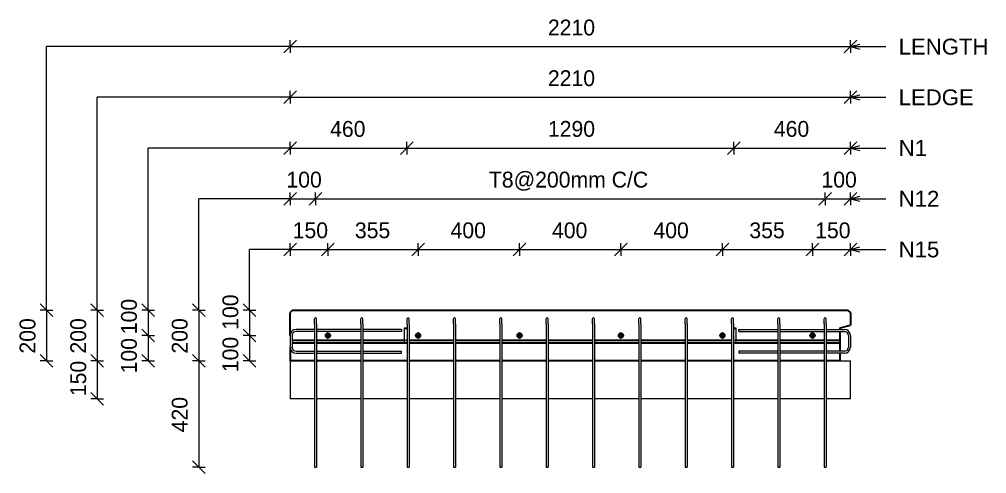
# Model space of a CAD drawing. Header units: millimetres. Extents: x -5423 to 14188, y 1067 to 21611.
# Drawn here: x -1411 to 2403, y 19820 to 21611 of the extents above; entities that cross this region are included whole.
import ezdxf

# ---------------------------------------------------------------- set-up
doc = ezdxf.new("R2010")
doc.units = ezdxf.units.MM
doc.linetypes.add('Dash', pattern=[6.36, 3.18, -3.18])
for name, color, linetype, lineweight in [('A-ANNO-DIMS', 211, 'Continuous', 9), ('A-ANNO-DIMS-25', 211, 'Continuous', 9), ('A-DETL-THIN', 151, 'Continuous', 18), ('A-GENM', 13, 'Continuous', 18), ('A-WALL', 113, 'Continuous', 25), ('A-WALL-HDLN', 110, 'Dash', 25), ('G-ANNO-TEXT', 231, 'Continuous', 9), ('S-BEAM', 12, 'Continuous', 18), ('S-RBAR', 171, 'Continuous', 18)]:
    doc.layers.add(name, color=color, linetype=linetype, lineweight=lineweight)
doc.styles.add('Arial', font='arial.ttf', dxfattribs={"height": 62.5})
doc.styles.add('Nirmala UI Semilight', font='NirmalaS.ttf', dxfattribs={"height": 62.5})
doc.dimstyles.new('Arrow_Filled_-_2_5_NI_UI', dxfattribs={"dimscale": 304.8, "dimtxt": 65.460247, "dimasz": 0.164042, "dimexe": 0.082021, "dimexo": 0.0625, "dimgap": 0.082021, "dimtad": 1, "dimdec": 0, "dimzin": 0, "dimdsep": 46, "dimtxsty": 'Nirmala UI Semilight', "dimblk1": 'OBLIQUE', "dimblk2": 'OBLIQUE', "dimsah": 1, "dimcen": 0.09, "dimazin": 0, "dimtfac": 1, "dimtdec": 4, "dimtix": 1, "dimtmove": 0, "dimatfit": 3, "dimfxl": 0.082021, "dimfxlon": 1, "dimtvp": 1, "dimtolj": 1, "dimtzin": 0, "dimarcsym": 2})
doc.dimstyles.new('Arrow_Filled_-_2_5_NI_UI_1', dxfattribs={"dimscale": 304.8, "dimtxt": 65.460247, "dimasz": 0.164042, "dimexe": 0.082021, "dimexo": 0.0625, "dimgap": 0.082021, "dimtad": 1, "dimdec": 0, "dimzin": 0, "dimdsep": 46, "dimtxsty": 'Nirmala UI Semilight', "dimblk1": 'OBLIQUE', "dimblk2": 'OBLIQUE', "dimsah": 1, "dimcen": 0.09, "dimazin": 0, "dimtfac": 1, "dimtdec": 4, "dimtix": 1, "dimtmove": 2, "dimatfit": 3, "dimfxl": 0.082021, "dimfxlon": 1, "dimtvp": 1, "dimtolj": 1, "dimtzin": 0, "dimarcsym": 2})

# ---------------------------------------------------------------- blocks, each defined once
blk = doc.blocks.new('RR spread anchor face based - RR-SA-7_5-260-1726841-Elevation Top1')
at = {"layer": 'A-GENM'}
for p, q in [((-4516.8, 20392.1), (-4516.8, 20394.6)), ((-4516.8, 20394.6), (-4507.3, 20394.6)), ((-4516.8, 20337.1), (-4516.8, 20392.1)), ((-4516.8, 20392.1), (-4507.3, 20392.1)), ((-4516.8, 20334.6), (-4516.8, 20337.1)), ((-4516.8, 20337.1), (-4507.3, 20337.1)), ((-4507.3, 20334.6), (-4516.8, 20334.6))]:
    blk.add_line(p, q, dxfattribs=at)
blk = doc.blocks.new('RR spread anchor face based - RR-SA-7_5-260-V1-Elevation Top1')
at = {"layer": 'A-GENM'}
for p, q in [((-3220.3, 20394.6), (-3210.8, 20394.6)), ((-3220.3, 20392.1), (-3210.8, 20392.1)), ((-3210.8, 20394.6), (-3210.8, 20392.1)), ((-3210.8, 20392.1), (-3210.8, 20337.1)), ((-3220.3, 20337.1), (-3210.8, 20337.1)), ((-3210.8, 20334.6), (-3220.3, 20334.6)), ((-3210.8, 20337.1), (-3210.8, 20334.6))]:
    blk.add_line(p, q, dxfattribs=at)
blk = doc.blocks.new('M_Rectangular Corbel - M_Rectangular Corbel-2619637-Elevation Top1')
at = {"layer": 'S-BEAM'}
for p, q in [((-4968.8, 20264.6), (-4968.8, 20114.6)), ((-2798.8, 20264.6), (-2758.8, 20264.6)), ((-2758.8, 20114.6), (-2758.8, 20264.6)), ((-4872.8, 20114.6), (-4968.8, 20114.6)), ((-4690.1, 20114.6), (-4864.8, 20114.6)), ((-4507.3, 20114.6), (-4682.1, 20114.6)), ((-4324.6, 20114.6), (-4499.3, 20114.6)), ((-4141.9, 20114.6), (-4316.6, 20114.6)), ((-3959.2, 20114.6), (-4133.9, 20114.6)), ((-3776.4, 20114.6), (-3951.2, 20114.6)), ((-3593.7, 20114.6), (-3768.4, 20114.6)), ((-3411, 20114.6), (-3585.7, 20114.6)), ((-3228.3, 20114.6), (-3403, 20114.6)), ((-3045.5, 20114.6), (-3220.3, 20114.6)), ((-2862.8, 20114.6), (-3037.5, 20114.6)), ((-2758.8, 20114.6), (-2854.8, 20114.6))]:
    blk.add_line(p, q, dxfattribs=at)
blk = doc.blocks.new('DIMBLOCK16-Elevation Top1')
at = {"layer": 'A-ANNO-DIMS-25'}
for p, q in [((-343.7, 21504), (-318.7, 21529)), ((-343.7, 21504), (-343.7, 21529)), ((1866.3, 21504), (1891.3, 21529)), ((1866.3, 21504), (1866.3, 21529)), ((-343.7, 21504), (-368.7, 21479)), ((-343.7, 21504), (1866.3, 21504)), ((-343.7, 21504), (-343.7, 21479)), ((1866.3, 21504), (1841.3, 21479)), ((1866.3, 21504), (1866.3, 21479))]:
    blk.add_line(p, q, dxfattribs=at)
at = {"layer": 'A-ANNO-DIMS-25', "color": 0, "insert": (673.2, 21610.6), "char_height": 62.5, "width": 211.377, "attachment_point": 1, "line_spacing_factor": 1.142579, "style": 'Nirmala UI Semilight'}
blk.add_mtext('2210', dxfattribs=at)
blk = doc.blocks.new('_Oblique')
at = {"color": 0, "linetype": 'ByBlock', "lineweight": -2}
blk.add_line((-0.5, -0.5), (0.5, 0.5), dxfattribs=at)
blk = doc.blocks.new('DIMBLOCK17-Elevation Top1')
at = {"layer": 'A-ANNO-DIMS-25'}
for p, q in [((-343.7, 21304), (-318.7, 21329)), ((-343.7, 21304), (-343.7, 21329)), ((1866.3, 21304), (1891.3, 21329)), ((1866.3, 21304), (1866.3, 21329)), ((-343.7, 21304), (-368.7, 21279)), ((-343.7, 21304), (1866.3, 21304)), ((-343.7, 21304), (-343.7, 21279)), ((1866.3, 21304), (1841.3, 21279)), ((1866.3, 21304), (1866.3, 21279))]:
    blk.add_line(p, q, dxfattribs=at)
at = {"layer": 'A-ANNO-DIMS-25', "color": 0, "insert": (673.2, 21410.6), "char_height": 62.5, "width": 211.377, "attachment_point": 1, "line_spacing_factor": 1.142579, "style": 'Nirmala UI Semilight'}
blk.add_mtext('2210', dxfattribs=at)
blk = doc.blocks.new('DIMBLOCK18-Elevation Top1')
at = {"layer": 'A-ANNO-DIMS-25'}
for p, q in [((-343.7, 21104), (-368.7, 21079)), ((-343.7, 21104), (-318.7, 21129)), ((-343.7, 21104), (-343.7, 21129)), ((-343.7, 21104), (116.3, 21104)), ((-343.7, 21104), (-343.7, 21079)), ((116.3, 21104), (91.3, 21079)), ((116.3, 21104), (141.3, 21129)), ((116.3, 21104), (116.3, 21129)), ((116.3, 21104), (116.3, 21079))]:
    blk.add_line(p, q, dxfattribs=at)
at = {"layer": 'A-ANNO-DIMS-25', "color": 0, "insert": (-185.7, 21210.6), "char_height": 62.5, "width": 172.815, "attachment_point": 1, "line_spacing_factor": 1.142579, "style": 'Nirmala UI Semilight'}
blk.add_mtext('460', dxfattribs=at)
blk = doc.blocks.new('DIMBLOCK19-Elevation Top1')
at = {"layer": 'A-ANNO-DIMS-25'}
for p, q in [((116.3, 21104), (91.3, 21079)), ((116.3, 21104), (141.3, 21129)), ((116.3, 21104), (116.3, 21129)), ((116.3, 21104), (1406.3, 21104)), ((116.3, 21104), (116.3, 21079)), ((1406.3, 21104), (1381.3, 21079)), ((1406.3, 21104), (1431.3, 21129)), ((1406.3, 21104), (1406.3, 21129)), ((1406.3, 21104), (1406.3, 21079))]:
    blk.add_line(p, q, dxfattribs=at)
at = {"layer": 'A-ANNO-DIMS-25', "color": 0, "insert": (673.2, 21210.6), "char_height": 62.5, "width": 211.377, "attachment_point": 1, "line_spacing_factor": 1.142579, "style": 'Nirmala UI Semilight'}
blk.add_mtext('1290', dxfattribs=at)
blk = doc.blocks.new('DIMBLOCK20-Elevation Top1')
at = {"layer": 'A-ANNO-DIMS-25'}
for p, q in [((1406.3, 21104), (1381.3, 21079)), ((1406.3, 21104), (1431.3, 21129)), ((1406.3, 21104), (1406.3, 21129)), ((1406.3, 21104), (1866.3, 21104)), ((1406.3, 21104), (1406.3, 21079)), ((1866.3, 21104), (1841.3, 21079)), ((1866.3, 21104), (1891.3, 21129)), ((1866.3, 21104), (1866.3, 21129)), ((1866.3, 21104), (1866.3, 21079))]:
    blk.add_line(p, q, dxfattribs=at)
at = {"layer": 'A-ANNO-DIMS-25', "color": 0, "insert": (1564.3, 21210.6), "char_height": 62.5, "width": 172.815, "attachment_point": 1, "line_spacing_factor": 1.142579, "style": 'Nirmala UI Semilight'}
blk.add_mtext('460', dxfattribs=at)
blk = doc.blocks.new('DIMBLOCK21-Elevation Top1')
at = {"layer": 'A-ANNO-DIMS-25'}
for p, q in [((-343.7, 20904), (-318.7, 20929)), ((-343.7, 20904), (-343.7, 20929)), ((-243.7, 20904), (-218.7, 20929)), ((-243.7, 20904), (-243.7, 20929)), ((-343.7, 20904), (-368.7, 20879)), ((-343.7, 20904), (-243.7, 20904)), ((-343.7, 20904), (-343.7, 20879)), ((-243.7, 20904), (-268.7, 20879)), ((-243.7, 20904), (-243.7, 20879))]:
    blk.add_line(p, q, dxfattribs=at)
at = {"layer": 'A-ANNO-DIMS-25', "color": 0, "insert": (-358, 21010.6), "char_height": 62.5, "width": 154.248, "attachment_point": 1, "line_spacing_factor": 1.142579, "style": 'Nirmala UI Semilight'}
blk.add_mtext('100', dxfattribs=at)
blk = doc.blocks.new('DIMBLOCK22-Elevation Top1')
at = {"layer": 'A-ANNO-DIMS-25'}
for p, q in [((-243.7, 20904), (-218.7, 20929)), ((-243.7, 20904), (-243.7, 20929)), ((1766.3, 20904), (1791.3, 20929)), ((1766.3, 20904), (1766.3, 20929)), ((-243.7, 20904), (-268.7, 20879)), ((-243.7, 20904), (1766.3, 20904)), ((-243.7, 20904), (-243.7, 20879)), ((1766.3, 20904), (1741.3, 20879)), ((1766.3, 20904), (1766.3, 20879))]:
    blk.add_line(p, q, dxfattribs=at)
at = {"layer": 'A-ANNO-DIMS-25', "color": 0, "insert": (440.5, 21010.6), "char_height": 62.5, "width": 769.812, "attachment_point": 1, "line_spacing_factor": 1.142579, "style": 'Nirmala UI Semilight'}
blk.add_mtext('T8@200mm C/C', dxfattribs=at)
blk = doc.blocks.new('DIMBLOCK23-Elevation Top1')
at = {"layer": 'A-ANNO-DIMS-25'}
for p, q in [((1766.3, 20904), (1791.3, 20929)), ((1766.3, 20904), (1766.3, 20929)), ((1866.3, 20904), (1891.3, 20929)), ((1866.3, 20904), (1866.3, 20929)), ((1766.3, 20904), (1741.3, 20879)), ((1766.3, 20904), (1866.3, 20904)), ((1766.3, 20904), (1766.3, 20879)), ((1866.3, 20904), (1841.3, 20879)), ((1866.3, 20904), (1866.3, 20879))]:
    blk.add_line(p, q, dxfattribs=at)
at = {"layer": 'A-ANNO-DIMS-25', "color": 0, "insert": (1752, 21010.6), "char_height": 62.5, "width": 154.248, "attachment_point": 1, "line_spacing_factor": 1.142579, "style": 'Nirmala UI Semilight'}
blk.add_mtext('100', dxfattribs=at)
blk = doc.blocks.new('DIMBLOCK24-Elevation Top1')
at = {"layer": 'A-ANNO-DIMS-25'}
for p, q in [((-343.7, 20704), (-318.7, 20729)), ((-343.7, 20704), (-343.7, 20729)), ((-194.2, 20704), (-169.2, 20729)), ((-194.2, 20704), (-194.2, 20729)), ((-343.7, 20704), (-368.7, 20679)), ((-343.7, 20704), (-194.2, 20704)), ((-343.7, 20704), (-343.7, 20679)), ((-194.2, 20704), (-219.2, 20679)), ((-194.2, 20704), (-194.2, 20679))]:
    blk.add_line(p, q, dxfattribs=at)
at = {"layer": 'A-ANNO-DIMS-25', "color": 0, "insert": (-333.3, 20810.6), "char_height": 62.5, "width": 154.248, "attachment_point": 1, "line_spacing_factor": 1.142579, "style": 'Nirmala UI Semilight'}
blk.add_mtext('150', dxfattribs=at)
blk = doc.blocks.new('DIMBLOCK25-Elevation Top1')
at = {"layer": 'A-ANNO-DIMS-25'}
for p, q in [((-194.2, 20704), (-169.2, 20729)), ((-194.2, 20704), (-194.2, 20729)), ((161.2, 20704), (186.2, 20729)), ((161.2, 20704), (161.2, 20729)), ((-194.2, 20704), (-219.2, 20679)), ((-194.2, 20704), (161.2, 20704)), ((-194.2, 20704), (-194.2, 20679)), ((161.2, 20704), (136.2, 20679)), ((161.2, 20704), (161.2, 20679))]:
    blk.add_line(p, q, dxfattribs=at)
at = {"layer": 'A-ANNO-DIMS-25', "color": 0, "insert": (-87.9, 20810.6), "char_height": 62.5, "width": 171.387, "attachment_point": 1, "line_spacing_factor": 1.142579, "style": 'Nirmala UI Semilight'}
blk.add_mtext('355', dxfattribs=at)
blk = doc.blocks.new('DIMBLOCK26-Elevation Top1')
at = {"layer": 'A-ANNO-DIMS-25'}
for p, q in [((161.2, 20704), (186.2, 20729)), ((161.2, 20704), (161.2, 20729)), ((561.4, 20704), (586.4, 20729)), ((561.4, 20704), (561.4, 20729)), ((161.2, 20704), (136.2, 20679)), ((161.2, 20704), (561.4, 20704)), ((161.2, 20704), (161.2, 20679)), ((561.4, 20704), (536.4, 20679)), ((561.4, 20704), (561.4, 20679))]:
    blk.add_line(p, q, dxfattribs=at)
at = {"layer": 'A-ANNO-DIMS-25', "color": 0, "insert": (289.3, 20810.6), "char_height": 62.5, "width": 172.815, "attachment_point": 1, "line_spacing_factor": 1.142579, "style": 'Nirmala UI Semilight'}
blk.add_mtext('400', dxfattribs=at)
blk = doc.blocks.new('DIMBLOCK27-Elevation Top1')
at = {"layer": 'A-ANNO-DIMS-25'}
for p, q in [((561.4, 20704), (586.4, 20729)), ((561.4, 20704), (561.4, 20729)), ((961.4, 20704), (986.4, 20729)), ((961.4, 20704), (961.4, 20729)), ((561.4, 20704), (536.4, 20679)), ((561.4, 20704), (961.4, 20704)), ((561.4, 20704), (561.4, 20679)), ((961.4, 20704), (936.4, 20679)), ((961.4, 20704), (961.4, 20679))]:
    blk.add_line(p, q, dxfattribs=at)
at = {"layer": 'A-ANNO-DIMS-25', "color": 0, "insert": (689.4, 20810.6), "char_height": 62.5, "width": 172.815, "attachment_point": 1, "line_spacing_factor": 1.142579, "style": 'Nirmala UI Semilight'}
blk.add_mtext('400', dxfattribs=at)
blk = doc.blocks.new('DIMBLOCK28-Elevation Top1')
at = {"layer": 'A-ANNO-DIMS-25'}
for p, q in [((961.4, 20704), (986.4, 20729)), ((961.4, 20704), (961.4, 20729)), ((1361.4, 20704), (1386.4, 20729)), ((1361.4, 20704), (1361.4, 20729)), ((961.4, 20704), (936.4, 20679)), ((961.4, 20704), (1361.4, 20704)), ((961.4, 20704), (961.4, 20679)), ((1361.4, 20704), (1336.4, 20679)), ((1361.4, 20704), (1361.4, 20679))]:
    blk.add_line(p, q, dxfattribs=at)
at = {"layer": 'A-ANNO-DIMS-25', "color": 0, "insert": (1089.4, 20810.6), "char_height": 62.5, "width": 172.815, "attachment_point": 1, "line_spacing_factor": 1.142579, "style": 'Nirmala UI Semilight'}
blk.add_mtext('400', dxfattribs=at)
blk = doc.blocks.new('DIMBLOCK29-Elevation Top1')
at = {"layer": 'A-ANNO-DIMS-25'}
for p, q in [((1361.4, 20704), (1386.4, 20729)), ((1361.4, 20704), (1361.4, 20729)), ((1716.8, 20704), (1741.8, 20729)), ((1716.8, 20704), (1716.8, 20729)), ((1361.4, 20704), (1336.4, 20679)), ((1361.4, 20704), (1716.8, 20704)), ((1361.4, 20704), (1361.4, 20679)), ((1716.8, 20704), (1691.8, 20679)), ((1716.8, 20704), (1716.8, 20679))]:
    blk.add_line(p, q, dxfattribs=at)
at = {"layer": 'A-ANNO-DIMS-25', "color": 0, "insert": (1467.7, 20810.6), "char_height": 62.5, "width": 171.387, "attachment_point": 1, "line_spacing_factor": 1.142579, "style": 'Nirmala UI Semilight'}
blk.add_mtext('355', dxfattribs=at)
blk = doc.blocks.new('DIMBLOCK30-Elevation Top1')
at = {"layer": 'A-ANNO-DIMS-25'}
for p, q in [((1716.8, 20704), (1741.8, 20729)), ((1716.8, 20704), (1716.8, 20729)), ((1866.3, 20704), (1891.3, 20729)), ((1866.3, 20704), (1866.3, 20729)), ((1716.8, 20704), (1691.8, 20679)), ((1716.8, 20704), (1866.3, 20704)), ((1716.8, 20704), (1716.8, 20679)), ((1866.3, 20704), (1841.3, 20679)), ((1866.3, 20704), (1866.3, 20679))]:
    blk.add_line(p, q, dxfattribs=at)
at = {"layer": 'A-ANNO-DIMS-25', "color": 0, "insert": (1727.2, 20810.6), "char_height": 62.5, "width": 154.248, "attachment_point": 1, "line_spacing_factor": 1.142579, "style": 'Nirmala UI Semilight'}
blk.add_mtext('150', dxfattribs=at)
blk = doc.blocks.new('DIMBLOCK31-Elevation Top1')
at = {"layer": 'A-ANNO-DIMS-25'}
for p, q in [((-1303.8, 20464.6), (-1328.8, 20489.6)), ((-1303.8, 20464.6), (-1328.8, 20464.6)), ((-1303.8, 20464.6), (-1303.8, 20264.6)), ((-1303.8, 20464.6), (-1278.8, 20439.6)), ((-1303.8, 20464.6), (-1278.8, 20464.6)), ((-1303.8, 20264.6), (-1328.8, 20289.6)), ((-1303.8, 20264.6), (-1328.8, 20264.6)), ((-1303.8, 20264.6), (-1278.8, 20239.6)), ((-1303.8, 20264.6), (-1278.8, 20264.6))]:
    blk.add_line(p, q, dxfattribs=at)
at = {"layer": 'A-ANNO-DIMS-25', "color": 0, "insert": (-1410.3, 20293.2), "char_height": 62.5, "width": 171.387, "attachment_point": 1, "rotation": 90, "line_spacing_factor": 1.142579, "style": 'Nirmala UI Semilight'}
blk.add_mtext('200', dxfattribs=at)
blk = doc.blocks.new('DIMBLOCK32-Elevation Top1')
at = {"layer": 'A-ANNO-DIMS-25'}
for p, q in [((-1103.8, 20464.6), (-1128.8, 20489.6)), ((-1103.8, 20464.6), (-1128.8, 20464.6)), ((-1103.8, 20464.6), (-1103.8, 20264.6)), ((-1103.8, 20464.6), (-1078.8, 20439.6)), ((-1103.8, 20464.6), (-1078.8, 20464.6)), ((-1103.8, 20264.6), (-1128.8, 20289.6)), ((-1103.8, 20264.6), (-1128.8, 20264.6)), ((-1103.8, 20264.6), (-1078.8, 20239.6)), ((-1103.8, 20264.6), (-1078.8, 20264.6))]:
    blk.add_line(p, q, dxfattribs=at)
at = {"layer": 'A-ANNO-DIMS-25', "color": 0, "insert": (-1210.3, 20293.2), "char_height": 62.5, "width": 171.387, "attachment_point": 1, "rotation": 90, "line_spacing_factor": 1.142579, "style": 'Nirmala UI Semilight'}
blk.add_mtext('200', dxfattribs=at)
blk = doc.blocks.new('DIMBLOCK33-Elevation Top1')
at = {"layer": 'A-ANNO-DIMS-25'}
for p, q in [((-1103.8, 20264.6), (-1128.8, 20289.6)), ((-1103.8, 20264.6), (-1128.8, 20264.6)), ((-1103.8, 20264.6), (-1103.8, 20114.6)), ((-1103.8, 20264.6), (-1078.8, 20239.6)), ((-1103.8, 20264.6), (-1078.8, 20264.6)), ((-1103.8, 20114.6), (-1128.8, 20139.6)), ((-1103.8, 20114.6), (-1128.8, 20114.6)), ((-1103.8, 20114.6), (-1078.8, 20089.6)), ((-1103.8, 20114.6), (-1078.8, 20114.6))]:
    blk.add_line(p, q, dxfattribs=at)
at = {"layer": 'A-ANNO-DIMS-25', "color": 0, "insert": (-1210.3, 20125.3), "char_height": 62.5, "width": 154.248, "attachment_point": 1, "rotation": 90, "line_spacing_factor": 1.142579, "style": 'Nirmala UI Semilight'}
blk.add_mtext('150', dxfattribs=at)
blk = doc.blocks.new('DIMBLOCK34-Elevation Top1')
at = {"layer": 'A-ANNO-DIMS-25'}
for p, q in [((-903.8, 20464.6), (-928.8, 20489.6)), ((-903.8, 20464.6), (-928.8, 20464.6)), ((-903.8, 20464.6), (-903.8, 20364.6)), ((-903.8, 20464.6), (-878.8, 20439.6)), ((-903.8, 20464.6), (-878.8, 20464.6)), ((-903.8, 20364.6), (-928.8, 20389.6)), ((-903.8, 20364.6), (-928.8, 20364.6)), ((-903.8, 20364.6), (-878.8, 20339.6)), ((-903.8, 20364.6), (-878.8, 20364.6))]:
    blk.add_line(p, q, dxfattribs=at)
at = {"layer": 'A-ANNO-DIMS-25', "color": 0, "insert": (-1010.3, 20369.6), "char_height": 62.5, "width": 154.248, "attachment_point": 1, "rotation": 90, "line_spacing_factor": 1.142579, "style": 'Nirmala UI Semilight'}
blk.add_mtext('100', dxfattribs=at)
blk = doc.blocks.new('DIMBLOCK35-Elevation Top1')
at = {"layer": 'A-ANNO-DIMS-25'}
for p, q in [((-903.8, 20364.6), (-928.8, 20389.6)), ((-903.8, 20364.6), (-928.8, 20364.6)), ((-903.8, 20364.6), (-903.8, 20264.6)), ((-903.8, 20364.6), (-878.8, 20339.6)), ((-903.8, 20364.6), (-878.8, 20364.6)), ((-903.8, 20264.6), (-928.8, 20289.6)), ((-903.8, 20264.6), (-928.8, 20264.6)), ((-903.8, 20264.6), (-878.8, 20239.6)), ((-903.8, 20264.6), (-878.8, 20264.6))]:
    blk.add_line(p, q, dxfattribs=at)
at = {"layer": 'A-ANNO-DIMS-25', "color": 0, "insert": (-1010.3, 20215), "char_height": 62.5, "width": 154.248, "attachment_point": 1, "rotation": 90, "line_spacing_factor": 1.142579, "style": 'Nirmala UI Semilight'}
blk.add_mtext('100', dxfattribs=at)
blk = doc.blocks.new('DIMBLOCK36-Elevation Top1')
at = {"layer": 'A-ANNO-DIMS-25'}
for p, q in [((-703.8, 20464.6), (-728.8, 20489.6)), ((-703.8, 20464.6), (-728.8, 20464.6)), ((-703.8, 20464.6), (-703.8, 20264.6)), ((-703.8, 20464.6), (-678.8, 20439.6)), ((-703.8, 20464.6), (-678.8, 20464.6)), ((-703.8, 20264.6), (-728.8, 20289.6)), ((-703.8, 20264.6), (-728.8, 20264.6)), ((-703.8, 20264.6), (-678.8, 20239.6)), ((-703.8, 20264.6), (-678.8, 20264.6))]:
    blk.add_line(p, q, dxfattribs=at)
at = {"layer": 'A-ANNO-DIMS-25', "color": 0, "insert": (-810.3, 20293.2), "char_height": 62.5, "width": 171.387, "attachment_point": 1, "rotation": 90, "line_spacing_factor": 1.142579, "style": 'Nirmala UI Semilight'}
blk.add_mtext('200', dxfattribs=at)
blk = doc.blocks.new('DIMBLOCK37-Elevation Top1')
at = {"layer": 'A-ANNO-DIMS-25'}
for p, q in [((-703.8, 20264.6), (-728.8, 20289.6)), ((-703.8, 20264.6), (-728.8, 20264.6)), ((-703.8, 20264.6), (-703.8, 19844.6)), ((-703.8, 20264.6), (-678.8, 20239.6)), ((-703.8, 20264.6), (-678.8, 20264.6)), ((-703.8, 19844.6), (-728.8, 19869.6)), ((-703.8, 19844.6), (-728.8, 19844.6)), ((-703.8, 19844.6), (-678.8, 19819.6)), ((-703.8, 19844.6), (-678.8, 19844.6))]:
    blk.add_line(p, q, dxfattribs=at)
at = {"layer": 'A-ANNO-DIMS-25', "color": 0, "insert": (-810.3, 19982.6), "char_height": 62.5, "width": 172.815, "attachment_point": 1, "rotation": 90, "line_spacing_factor": 1.142579, "style": 'Nirmala UI Semilight'}
blk.add_mtext('420', dxfattribs=at)
blk = doc.blocks.new('DIMBLOCK38-Elevation Top1')
at = {"layer": 'A-ANNO-DIMS-25'}
for p, q in [((-503.8, 20464.6), (-528.8, 20489.6)), ((-503.8, 20464.6), (-528.8, 20464.6)), ((-503.8, 20464.6), (-503.8, 20364.6)), ((-503.8, 20464.6), (-478.8, 20439.6)), ((-503.8, 20464.6), (-478.8, 20464.6)), ((-503.8, 20364.6), (-528.8, 20389.6)), ((-503.8, 20364.6), (-528.8, 20364.6)), ((-503.8, 20364.6), (-478.8, 20339.6)), ((-503.8, 20364.6), (-478.8, 20364.6))]:
    blk.add_line(p, q, dxfattribs=at)
at = {"layer": 'A-ANNO-DIMS-25', "color": 0, "insert": (-610.3, 20386.9), "char_height": 62.5, "width": 154.248, "attachment_point": 1, "rotation": 90, "line_spacing_factor": 1.142579, "style": 'Nirmala UI Semilight'}
blk.add_mtext('100', dxfattribs=at)
blk = doc.blocks.new('DIMBLOCK39-Elevation Top1')
at = {"layer": 'A-ANNO-DIMS-25'}
for p, q in [((-503.8, 20364.6), (-528.8, 20389.6)), ((-503.8, 20364.6), (-528.8, 20364.6)), ((-503.8, 20364.6), (-503.8, 20264.6)), ((-503.8, 20364.6), (-478.8, 20339.6)), ((-503.8, 20364.6), (-478.8, 20364.6)), ((-503.8, 20264.6), (-528.8, 20289.6)), ((-503.8, 20264.6), (-528.8, 20264.6)), ((-503.8, 20264.6), (-478.8, 20239.6)), ((-503.8, 20264.6), (-478.8, 20264.6))]:
    blk.add_line(p, q, dxfattribs=at)
at = {"layer": 'A-ANNO-DIMS-25', "color": 0, "insert": (-610.3, 20219.8), "char_height": 62.5, "width": 154.248, "attachment_point": 1, "rotation": 90, "line_spacing_factor": 1.142579, "style": 'Nirmala UI Semilight'}
blk.add_mtext('100', dxfattribs=at)

msp = doc.modelspace()

# ---------------------------------------------------------------- hatches: boundary and pattern name
at = {"layer": 'S-RBAR'}
for points in [[(-194.2, 20354.6), (-187.2, 20357.5), (-184.2, 20364.6), (-187.2, 20371.6), (-194.2, 20374.6), (-201.3, 20371.6), (-204.2, 20364.6), (-201.3, 20357.5)], [(161.2, 20354.6), (168.2, 20357.5), (171.2, 20364.6), (168.1, 20371.7), (161.2, 20374.6), (154.1, 20371.6), (151.2, 20364.6), (154.1, 20357.5)], [(561.4, 20354.6), (568.4, 20357.5), (571.4, 20364.6), (568.4, 20371.6), (561.4, 20374.6), (554.3, 20371.6), (551.4, 20364.6), (554.3, 20357.5)], [(961.4, 20354.6), (968.4, 20357.5), (971.4, 20364.6), (968.4, 20371.6), (961.4, 20374.6), (954.3, 20371.6), (951.4, 20364.6), (954.3, 20357.5)], [(1361.4, 20354.6), (1368.4, 20357.5), (1371.4, 20364.6), (1368.4, 20371.6), (1361.4, 20374.6), (1354.3, 20371.6), (1351.4, 20364.6), (1354.3, 20357.5)], [(1716.8, 20354.6), (1723.8, 20357.5), (1726.8, 20364.6), (1723.8, 20371.6), (1716.8, 20374.6), (1709.7, 20371.6), (1706.8, 20364.6), (1709.7, 20357.5)]]:
    msp.add_hatch(color=256, dxfattribs=at).paths.add_polyline_path(points)
h = msp.add_hatch(color=256, dxfattribs=at)
edge = h.paths.add_edge_path()
edge.add_arc((-194.2, 20364.6), 10, 0, 360)
h = msp.add_hatch(color=256, dxfattribs=at)
edge = h.paths.add_edge_path()
edge.add_arc((161.2, 20364.6), 10, 0, 360)
h = msp.add_hatch(color=256, dxfattribs=at)
edge = h.paths.add_edge_path()
edge.add_arc((561.4, 20364.6), 10, 0, 360)
h = msp.add_hatch(color=256, dxfattribs=at)
edge = h.paths.add_edge_path()
edge.add_arc((961.4, 20364.6), 10, 0, 360)
h = msp.add_hatch(color=256, dxfattribs=at)
edge = h.paths.add_edge_path()
edge.add_arc((1361.4, 20364.6), 10, 0, 360)
h = msp.add_hatch(color=256, dxfattribs=at)
edge = h.paths.add_edge_path()
edge.add_arc((1716.8, 20364.6), 10, 0, 360)

# ---------------------------------------------------------------- linework, layer by layer
at = {"layer": 'A-DETL-THIN'}
for p, q in [((-1303.8, 20464.6), (-1303.8, 21504)), ((-343.7, 21504), (-1303.8, 21504)), ((-1103.8, 20464.6), (-1103.8, 21304)), ((-343.7, 21304), (-1103.8, 21304)), ((-903.8, 20464.6), (-903.8, 21104)), ((-343.7, 21104), (-903.8, 21104)), ((-703.8, 20464.6), (-703.8, 20904)), ((-343.7, 20904), (-703.8, 20904)), ((-503.8, 20464.6), (-503.8, 20704)), ((-343.7, 20704), (-503.8, 20704)), ((-247.7, 19844.6), (-239.7, 19844.6))]:
    msp.add_line(p, q, dxfattribs=at)
at = {"layer": 'A-WALL'}
for p, q in [((-333.7, 20464.6), (-343.7, 20454.6)), ((-343.7, 20364.6), (-343.7, 20454.6)), ((-333.7, 20464.6), (1856.3, 20464.6)), ((1866.3, 20454.6), (1856.3, 20464.6)), ((1866.3, 20454.6), (1866.3, 20404.6)), ((1826.3, 20394.6), (1866.3, 20404.6)), ((1826.3, 20388.6), (1826.3, 20394.6)), ((1826.3, 20302.6), (1826.3, 20380.6)), ((-247.7, 20344.7), (-335.7, 20344.7)), ((-247.7, 20334.7), (-335.7, 20334.7)), ((-65, 20344.7), (-239.7, 20344.7)), ((-65, 20334.7), (-239.7, 20334.7)), ((108.3, 20344.7), (-57, 20344.7)), ((108.3, 20334.7), (-57, 20334.7)), ((300.4, 20344.7), (125.7, 20344.7)), ((300.4, 20334.7), (125.7, 20334.7)), ((483.2, 20344.7), (308.4, 20344.7)), ((483.2, 20334.7), (308.4, 20334.7)), ((665.9, 20344.7), (491.2, 20344.7)), ((665.9, 20334.7), (491.2, 20334.7)), ((848.6, 20344.7), (673.9, 20344.7)), ((848.6, 20334.7), (673.9, 20334.7)), ((1031.4, 20344.7), (856.6, 20344.7)), ((1031.4, 20334.7), (856.6, 20334.7)), ((1214.1, 20344.7), (1039.4, 20344.7)), ((1214.1, 20334.7), (1039.4, 20334.7)), ((1396.8, 20344.7), (1222.1, 20344.7)), ((1396.8, 20334.7), (1222.1, 20334.7)), ((1579.5, 20344.7), (1414.3, 20344.7)), ((1579.5, 20334.7), (1414.3, 20334.7)), ((1762.3, 20344.7), (1587.5, 20344.7)), ((1762.3, 20334.7), (1587.5, 20334.7)), ((1826.3, 20344.7), (1770.3, 20344.7)), ((1826.3, 20334.7), (1770.3, 20334.7)), ((-343.7, 20318.6), (-343.7, 20264.6)), ((1826.3, 20264.6), (1826.3, 20294.6)), ((-247.7, 20264.6), (-343.7, 20264.6)), ((-65, 20264.6), (-239.7, 20264.6)), ((117.7, 20264.6), (-57, 20264.6)), ((300.4, 20264.6), (125.7, 20264.6)), ((483.2, 20264.6), (308.4, 20264.6)), ((665.9, 20264.6), (491.2, 20264.6)), ((848.6, 20264.6), (673.9, 20264.6)), ((1031.4, 20264.6), (856.6, 20264.6)), ((1214.1, 20264.6), (1039.4, 20264.6)), ((1396.8, 20264.6), (1222.1, 20264.6)), ((1579.5, 20264.6), (1404.8, 20264.6)), ((1762.3, 20264.6), (1587.5, 20264.6)), ((1826.3, 20264.6), (1770.3, 20264.6))]:
    msp.add_line(p, q, dxfattribs=at)
at = {"layer": 'A-WALL-HDLN'}
for p, q in [((117.7, 20344.7), (108.3, 20344.7)), ((117.7, 20334.7), (108.3, 20334.7)), ((1414.2, 20344.7), (1404.8, 20344.7)), ((1414.2, 20334.7), (1404.8, 20334.7))]:
    msp.add_line(p, q, dxfattribs=at)
at = {"layer": 'G-ANNO-TEXT', "color": 10}
for p, q in [((1866.1, 21503.9), (1903.6, 21514)), ((1866.1, 21503.9), (1903.6, 21493.9)), ((1866.1, 21503.9), (2006.5, 21503.9)), ((1866.1, 21303.9), (1903.6, 21314)), ((1866.1, 21303.9), (1903.6, 21293.9)), ((1866.1, 21303.9), (2006.5, 21303.9)), ((1866.1, 21103.9), (1903.6, 21114)), ((1866.1, 21103.9), (1903.6, 21093.9)), ((1866.1, 21103.9), (2006.5, 21103.9)), ((1866.1, 20903.9), (1903.6, 20914)), ((1866.1, 20903.9), (1903.6, 20893.9)), ((1866.1, 20903.9), (2006.5, 20903.9)), ((1866.1, 20703.9), (1903.6, 20714)), ((1866.1, 20703.9), (1903.6, 20693.9)), ((1866.1, 20703.9), (2006.5, 20703.9))]:
    msp.add_line(p, q, dxfattribs=at)
at = {"layer": 'S-RBAR'}
for p, q in [((-247.7, 20410.6), (-247.7, 20430.6)), ((-247.7, 20410.6), (-247.7, 19844.6)), ((-239.7, 20410.6), (-239.7, 20430.6)), ((-239.7, 20410.6), (-239.7, 19844.6)), ((-65, 20410.6), (-65, 20430.6)), ((-65, 20410.6), (-65, 19844.6)), ((-57, 20410.6), (-57, 20430.6)), ((-57, 20410.6), (-57, 19844.6)), ((117.7, 20410.6), (117.7, 20430.6)), ((117.7, 20410.6), (117.7, 19844.6)), ((125.7, 20410.6), (125.7, 20430.6)), ((125.7, 20410.6), (125.7, 19844.6)), ((300.4, 20410.6), (300.4, 20430.6)), ((300.4, 20410.6), (300.4, 19844.6)), ((308.4, 20410.6), (308.4, 20430.6)), ((308.4, 20410.6), (308.4, 19844.6)), ((483.2, 20410.6), (483.2, 20430.6)), ((483.2, 20410.6), (483.2, 19844.6)), ((491.2, 20410.6), (491.2, 20430.6)), ((491.2, 20410.6), (491.2, 19844.6)), ((665.9, 20410.6), (665.9, 20430.6)), ((665.9, 20410.6), (665.9, 19844.6)), ((673.9, 20410.6), (673.9, 20430.6)), ((673.9, 20410.6), (673.9, 19844.6)), ((848.6, 20410.6), (848.6, 20430.6)), ((848.6, 20410.6), (848.6, 19844.6)), ((856.6, 20410.6), (856.6, 20430.6)), ((856.6, 20410.6), (856.6, 19844.6)), ((1031.4, 20410.6), (1031.4, 20430.6)), ((1031.4, 20410.6), (1031.4, 19844.6)), ((1039.4, 20410.6), (1039.4, 20430.6)), ((1039.4, 20410.6), (1039.4, 19844.6)), ((1214.1, 20410.6), (1214.1, 20430.6)), ((1214.1, 20410.6), (1214.1, 19844.6)), ((1222.1, 20410.6), (1222.1, 20430.6)), ((1222.1, 20410.6), (1222.1, 19844.6)), ((1396.8, 20410.6), (1396.8, 20430.6)), ((1396.8, 20410.6), (1396.8, 19844.6)), ((1404.8, 20410.6), (1404.8, 20430.6)), ((1404.8, 20410.6), (1404.8, 19844.6)), ((1579.5, 20410.6), (1579.5, 20430.6)), ((1579.5, 20410.6), (1579.5, 19844.6)), ((1587.5, 20410.6), (1587.5, 20430.6)), ((1587.5, 20410.6), (1587.5, 19844.6)), ((1762.3, 20410.6), (1762.3, 20430.6)), ((1762.3, 20410.6), (1762.3, 19844.6)), ((1770.3, 20410.6), (1770.3, 20430.6)), ((1770.3, 20410.6), (1770.3, 19844.6)), ((-247.7, 20388.6), (-319.7, 20388.6)), ((-247.7, 20380.6), (-319.7, 20380.6)), ((-65, 20388.6), (-239.7, 20388.6)), ((-65, 20380.6), (-239.7, 20380.6)), ((-201.3, 20371.6), (-204.2, 20364.6)), ((-194.2, 20374.6), (-201.3, 20371.6)), ((-187.2, 20371.6), (-194.2, 20374.6)), ((-184.2, 20364.6), (-187.2, 20371.6)), ((96.3, 20388.6), (-57, 20388.6)), ((96.3, 20380.6), (-57, 20380.6)), ((96.3, 20388.6), (96.3, 20380.6)), ((154.1, 20371.6), (151.2, 20364.6)), ((161.2, 20374.6), (154.1, 20371.6)), ((168.1, 20371.7), (161.2, 20374.6)), ((171.2, 20364.6), (168.1, 20371.7)), ((554.3, 20371.6), (551.4, 20364.6)), ((561.4, 20374.6), (554.3, 20371.6)), ((568.4, 20371.6), (561.4, 20374.6)), ((571.4, 20364.6), (568.4, 20371.6)), ((954.3, 20371.6), (951.4, 20364.6)), ((961.4, 20374.6), (954.3, 20371.6)), ((968.4, 20371.6), (961.4, 20374.6)), ((971.4, 20364.6), (968.4, 20371.6)), ((1354.3, 20371.6), (1351.4, 20364.6)), ((1361.4, 20374.6), (1354.3, 20371.6)), ((1368.4, 20371.6), (1361.4, 20374.6)), ((1371.4, 20364.6), (1368.4, 20371.6)), ((1426.3, 20388.6), (1579.5, 20388.6)), ((1426.3, 20380.6), (1426.3, 20388.6)), ((1426.3, 20380.6), (1579.5, 20380.6)), ((1587.5, 20388.6), (1762.3, 20388.6)), ((1587.5, 20380.6), (1762.3, 20380.6)), ((1709.7, 20371.6), (1706.8, 20364.6)), ((1716.8, 20374.6), (1709.7, 20371.6)), ((1723.8, 20371.6), (1716.8, 20374.6)), ((1726.8, 20364.6), (1723.8, 20371.6)), ((1770.3, 20388.6), (1842.3, 20388.6)), ((1770.3, 20380.6), (1842.3, 20380.6)), ((-343.7, 20364.6), (-343.7, 20318.6)), ((-335.7, 20364.6), (-335.7, 20318.6)), ((-204.2, 20364.6), (-201.3, 20357.5)), ((-201.3, 20357.5), (-194.2, 20354.6)), ((-194.2, 20354.6), (-187.2, 20357.5)), ((-187.2, 20357.5), (-184.2, 20364.6)), ((151.2, 20364.6), (154.1, 20357.5)), ((154.1, 20357.5), (161.2, 20354.6)), ((161.2, 20354.6), (168.2, 20357.5)), ((168.2, 20357.5), (171.2, 20364.6)), ((551.4, 20364.6), (554.3, 20357.5)), ((554.3, 20357.5), (561.4, 20354.6)), ((561.4, 20354.6), (568.4, 20357.5)), ((568.4, 20357.5), (571.4, 20364.6)), ((951.4, 20364.6), (954.3, 20357.5)), ((954.3, 20357.5), (961.4, 20354.6)), ((961.4, 20354.6), (968.4, 20357.5)), ((968.4, 20357.5), (971.4, 20364.6)), ((1351.4, 20364.6), (1354.3, 20357.5)), ((1354.3, 20357.5), (1361.4, 20354.6)), ((1361.4, 20354.6), (1368.4, 20357.5)), ((1368.4, 20357.5), (1371.4, 20364.6)), ((1706.8, 20364.6), (1709.7, 20357.5)), ((1709.7, 20357.5), (1716.8, 20354.6)), ((1716.8, 20354.6), (1723.8, 20357.5)), ((1723.8, 20357.5), (1726.8, 20364.6)), ((1858.3, 20364.6), (1858.3, 20318.6)), ((1866.3, 20364.6), (1866.3, 20318.6)), ((-319.7, 20302.6), (-247.7, 20302.6)), ((-319.7, 20294.6), (-247.7, 20294.6)), ((-239.7, 20302.6), (-65, 20302.6)), ((-239.7, 20294.6), (-65, 20294.6)), ((-57, 20302.6), (96.3, 20302.6)), ((-57, 20294.6), (96.3, 20294.6)), ((96.3, 20294.6), (96.3, 20302.6)), ((1579.5, 20302.6), (1426.3, 20302.6)), ((1426.3, 20302.6), (1426.3, 20294.6)), ((1579.5, 20294.6), (1426.3, 20294.6)), ((1762.3, 20302.6), (1587.5, 20302.6)), ((1762.3, 20294.6), (1587.5, 20294.6)), ((1842.3, 20302.6), (1770.3, 20302.6)), ((1842.3, 20294.6), (1770.3, 20294.6)), ((-247.7, 19844.6), (-239.7, 19844.6)), ((-65, 19844.6), (-57, 19844.6)), ((117.7, 19844.6), (125.7, 19844.6)), ((300.4, 19844.6), (308.4, 19844.6)), ((483.2, 19844.6), (491.2, 19844.6)), ((665.9, 19844.6), (673.9, 19844.6)), ((848.6, 19844.6), (856.6, 19844.6)), ((1031.4, 19844.6), (1039.4, 19844.6)), ((1214.1, 19844.6), (1222.1, 19844.6)), ((1396.8, 19844.6), (1404.8, 19844.6)), ((1579.5, 19844.6), (1587.5, 19844.6)), ((1762.3, 19844.6), (1770.3, 19844.6))]:
    msp.add_line(p, q, dxfattribs=at)
for centre in [(-194.2, 20364.6), (161.2, 20364.6), (561.4, 20364.6), (961.4, 20364.6), (1361.4, 20364.6), (1716.8, 20364.6)]:
    msp.add_circle(centre, 10, dxfattribs=at)
for centre, radius, start, end in [((-243.7, 20430.6), 4, 0, 180), ((-61, 20430.6), 4, 0, 180), ((121.7, 20430.6), 4, 0, 180), ((304.4, 20430.6), 4, 0, 180), ((487.2, 20430.6), 4, 0, 180), ((669.9, 20430.6), 4, 0, 180), ((852.6, 20430.6), 4, 0, 180), ((1035.4, 20430.6), 4, 0, 180), ((1218.1, 20430.6), 4, 0, 180), ((1400.8, 20430.6), 4, 0, 180), ((1583.5, 20430.6), 4, 0, 180), ((1766.3, 20430.6), 4, 0, 180), ((-319.7, 20364.6), 24, 90, 180), ((-319.7, 20364.6), 16, 90, 180), ((1842.3, 20364.6), 24, 360, 90), ((1842.3, 20364.6), 16, 360, 90), ((-319.7, 20318.6), 24, 180, 270), ((-319.7, 20318.6), 16, 180, 270), ((1842.3, 20318.6), 16, 270, 0), ((1842.3, 20318.6), 24, 270, 0)]:
    msp.add_arc(centre, radius, start, end, dxfattribs=at)

# ---------------------------------------------------------------- block references
at = {"layer": 'A-GENM'}
for name in ['RR spread anchor face based - RR-SA-7_5-260-1726841-Elevation Top1', 'RR spread anchor face based - RR-SA-7_5-260-V1-Elevation Top1']:
    msp.add_blockref(name, (4625.1, 0), dxfattribs=at)
at = {"layer": 'S-BEAM'}
msp.add_blockref('M_Rectangular Corbel - M_Rectangular Corbel-2619637-Elevation Top1', (4625.1, 0), dxfattribs=at)

# ---------------------------------------------------------------- texts
at = {"layer": 'G-ANNO-TEXT', "color": 7, "char_height": 62.5, "attachment_point": 1, "style": 'Arial'}
for s, insert, width in [('LENGTH', (2056.5, 21535.2), 428.903), ('LEDGE', (2056.5, 21335.2), 356.751), ('N1', (2056.5, 21135.2), 134.283), ('N12', (2056.5, 20935.2), 192.405), ('N15', (2056.5, 20735.2), 192.405)]:
    msp.add_mtext(s, dxfattribs=dict(at, insert=insert, width=width))

# ---------------------------------------------------------------- dimensions: what is measured, and where the dimension line sits
at = {"layer": 'A-ANNO-DIMS'}
for base, p1, p2, override, picture, middle in [((1866.3, 21504), (-343.7, 21479), (1866.3, 21479), {"dimpost": '<>', "dimfxl": 2210}, 'DIMBLOCK16-Elevation Top1', (761.3, 21561.5)), ((1866.3, 21304), (-343.7, 21279), (1866.3, 21279), {"dimpost": '<>', "dimfxl": 2210}, 'DIMBLOCK17-Elevation Top1', (761.3, 21361.5)), ((116.3, 21104), (-343.7, 21079), (116.3, 21079), {"dimpost": '<>', "dimfxl": 460}, 'DIMBLOCK18-Elevation Top1', (-113.7, 21161.3)), ((1406.3, 21104), (116.3, 21079), (1406.3, 21079), {"dimpost": '<>', "dimfxl": 1290}, 'DIMBLOCK19-Elevation Top1', (761.3, 21161.5)), ((1866.3, 21104), (1406.3, 21079), (1866.3, 21079), {"dimpost": '<>', "dimfxl": 460}, 'DIMBLOCK20-Elevation Top1', (1636.3, 21161.3)), ((-243.7, 20904), (-343.7, 20879), (-243.7, 20879), {"dimpost": '<>', "dimfxl": 100}, 'DIMBLOCK21-Elevation Top1', (-293.7, 20961.5)), ((1866.3, 20904), (1766.3, 20879), (1866.3, 20879), {"dimpost": '<>', "dimfxl": 100}, 'DIMBLOCK23-Elevation Top1', (1816.3, 20961.5)), ((-194.2360994, 20704.0157207), (-343.7360994, 20679.0157207), (-194.2360994, 20679.0157207), {"dimpost": '<>', "dimfxl": 149.5}, 'DIMBLOCK24-Elevation Top1', (-268.9860994, 20761.4860834)), ((161.2, 20704), (-194.2, 20679), (161.2, 20679), {"dimpost": '<>', "dimfxl": 355.4}, 'DIMBLOCK25-Elevation Top1', (-16.5, 20761.3)), ((561.4, 20704), (161.2, 20679), (561.4, 20679), {"dimpost": '<>', "dimfxl": 400.2}, 'DIMBLOCK26-Elevation Top1', (361.3, 20761.3)), ((961.4, 20704), (561.4, 20679), (961.4, 20679), {"dimpost": '<>', "dimfxl": 400}, 'DIMBLOCK27-Elevation Top1', (761.4, 20761.3)), ((1361.4, 20704), (961.4, 20679), (1361.4, 20679), {"dimpost": '<>', "dimfxl": 400}, 'DIMBLOCK28-Elevation Top1', (1161.4, 20761.3)), ((1716.8, 20704), (1361.4, 20679), (1716.8, 20679), {"dimpost": '<>', "dimfxl": 355.4}, 'DIMBLOCK29-Elevation Top1', (1539.1, 20761.3)), ((1866.2639006, 20704.0157207), (1716.7639006, 20679.0157207), (1866.2639006, 20679.0157207), {"dimpost": '<>', "dimfxl": 149.5}, 'DIMBLOCK30-Elevation Top1', (1791.5139006, 20761.4860834))]:
    dim = msp.add_linear_dim(base=base, p1=p1, p2=p2, dimstyle='Arrow_Filled_-_2_5_NI_UI', override=override, dxfattribs=at)
    dim.commit()
    dim.dimension.update_dxf_attribs({"geometry": picture, "text_midpoint": middle})
dim = msp.add_linear_dim(base=(1766.3, 20904), p1=(-243.7, 20879), p2=(1766.3, 20879), text='T8@200mm C/C', dimstyle='Arrow_Filled_-_2_5_NI_UI', override={"dimpost": '<>', "dimfxl": 2010}, dxfattribs=at)
dim.commit()
dim.dimension.update_dxf_attribs({"geometry": 'DIMBLOCK22-Elevation Top1', "text_midpoint": (761.3, 20966)})
for base, p1, p2, picture, middle in [((-903.8, 20364.6), (-878.8, 20464.6), (-878.8, 20364.6), 'DIMBLOCK34-Elevation Top1', (-968.6, 20446.8)), ((-503.8, 20364.6), (-478.8, 20464.6), (-478.8, 20364.6), 'DIMBLOCK38-Elevation Top1', (-568.6, 20464)), ((-903.8, 20264.6), (-878.8, 20364.6), (-878.8, 20264.6), 'DIMBLOCK35-Elevation Top1', (-968.6, 20292.1)), ((-503.8, 20264.6), (-478.8, 20364.6), (-478.8, 20264.6), 'DIMBLOCK39-Elevation Top1', (-568.6, 20296.9))]:
    dim = msp.add_linear_dim(base=base, p1=p1, p2=p2, angle=90, dimstyle='Arrow_Filled_-_2_5_NI_UI_1', override={"dimpost": '<>', "dimfxl": 100}, dxfattribs=at)
    dim.commit()
    dim.dimension.update_dxf_attribs({"geometry": picture, "text_midpoint": middle, "dimtype": 160, "text_rotation": 90})
for base, p1, p2, override, picture, middle in [((-1303.8, 20264.6), (-1278.8, 20464.6), (-1278.8, 20264.6), {"dimpost": '<>', "dimfxl": 200}, 'DIMBLOCK31-Elevation Top1', (-1361.1, 20364.6)), ((-1103.8, 20264.6), (-1078.8, 20464.6), (-1078.8, 20264.6), {"dimpost": '<>', "dimfxl": 200}, 'DIMBLOCK32-Elevation Top1', (-1161.1, 20364.6)), ((-703.8, 20264.6), (-678.8, 20464.6), (-678.8, 20264.6), {"dimpost": '<>', "dimfxl": 200}, 'DIMBLOCK36-Elevation Top1', (-761.1, 20364.6)), ((-1103.8, 20114.6), (-1078.8, 20264.6), (-1078.8, 20114.6), {"dimpost": '<>', "dimfxl": 150}, 'DIMBLOCK33-Elevation Top1', (-1161.2, 20189.6)), ((-703.8, 19844.6), (-678.8, 20264.6), (-678.8, 19844.6), {"dimpost": '<>', "dimfxl": 420}, 'DIMBLOCK37-Elevation Top1', (-761.1, 20054.6))]:
    dim = msp.add_linear_dim(base=base, p1=p1, p2=p2, angle=90, dimstyle='Arrow_Filled_-_2_5_NI_UI', override=override, dxfattribs=at)
    dim.commit()
    dim.dimension.update_dxf_attribs({"geometry": picture, "text_midpoint": middle})

doc.saveas('drawing.dxf')
